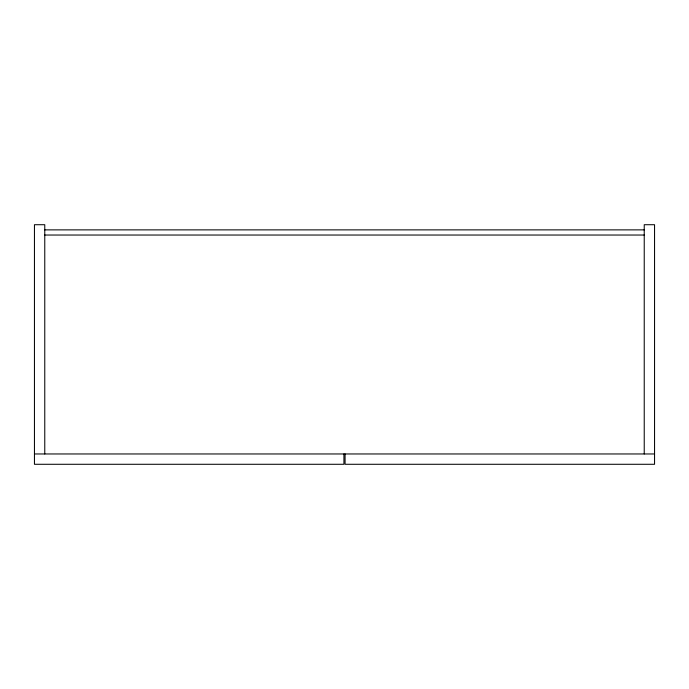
<?xml version="1.0" encoding="UTF-8"?>
<svg xmlns="http://www.w3.org/2000/svg" width="689" height="689" viewBox="0 0 689 689"><rect width="100%" height="100%" fill="white"/><g stroke="black" fill="none" stroke-linecap="round" stroke-linejoin="round"><path stroke-width="1.03" d="M44.768 229.876L644.232 229.876M44.768 235.035L644.232 235.035M34.45 453.965L654.55 453.965M644.232 453.965L644.232 224.717L654.55 224.717L654.55 464.283L345.077 464.283L345.077 453.965M343.923 453.965L343.923 464.283L34.45 464.283L34.45 224.717L44.768 224.717L44.768 453.965"/></g></svg>
